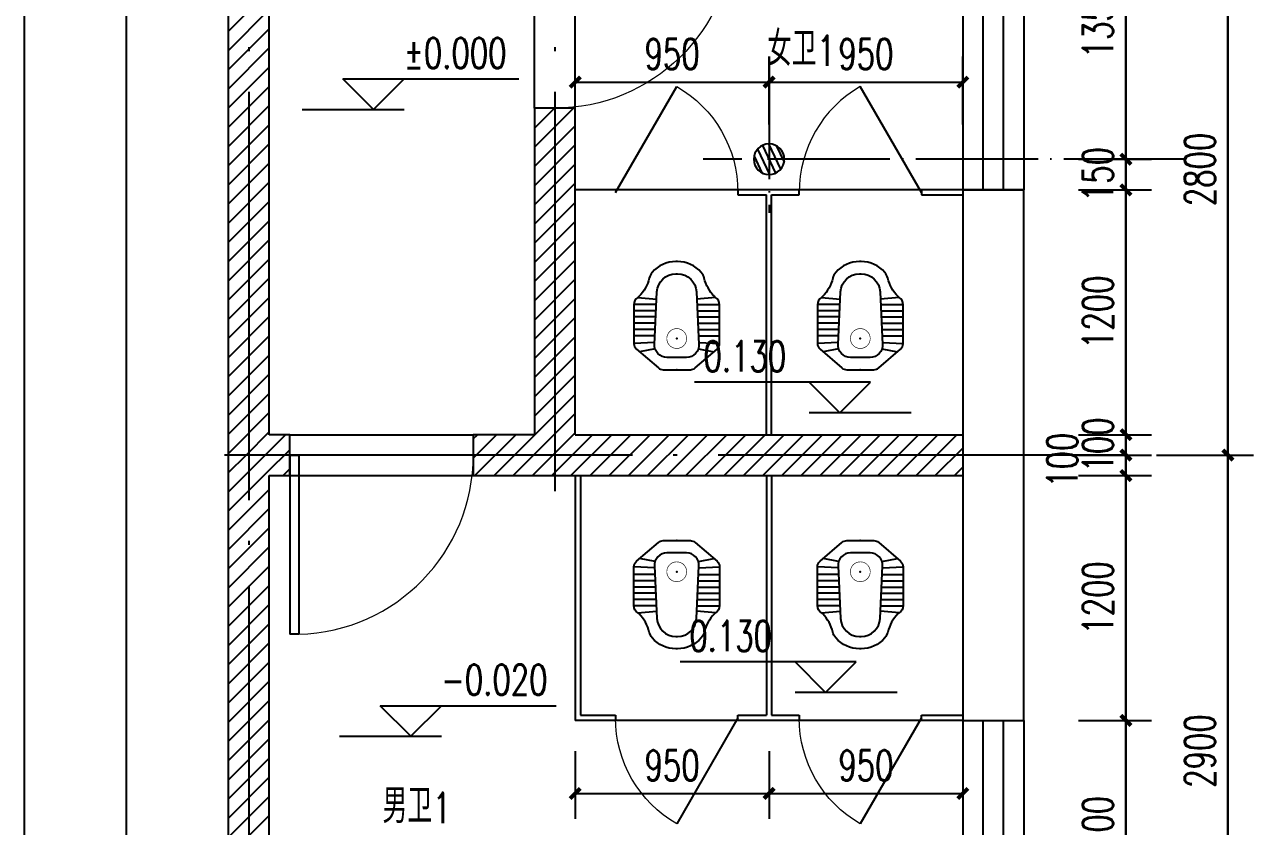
# Model space of a CAD drawing. Extents: x -275060 to -14507, y -783073 to -270523.
# Drawn here: x -188923 to -182898, y -761780 to -757850 of the extents above; entities that cross this region are included whole.
import ezdxf

# ---------------------------------------------------------------- set-up
doc = ezdxf.new("R2010")
doc.units = 0
doc.header["$LTSCALE"] = 1000
doc.header["$MEASUREMENT"] = 0
doc.linetypes.add('DOTE', pattern=[2.42, 2, -0.2, 0.02, -0.2])
doc.layers.get('Defpoints').update_dxf_attribs({"color": 252})
for name, color, linetype in [('07m', 36, 'Continuous'), ('A-Fur1(建筑厨卫洁具)', 136, 'Continuous'), ('A-Index(建筑索引线剖切号线)', 5, 'Continuous'), ('DIM_ELEV', 3, 'Continuous'), ('DIM_SYMB', 3, 'Continuous'), ('DOTE', 1, 'Continuous'), ('LVTRY', 6, 'Continuous'), ('PUB_DIM', 3, 'Continuous'), ('PUB_HATCH', 8, 'Continuous'), ('WALL', 7, 'Continuous'), ('WALL-MOVE', 6, 'Continuous'), ('WINDOW', 4, 'Continuous')]:
    doc.layers.add(name, color=color, linetype=linetype)
doc.styles.add('_TCH_DIM', font='SIMPLEX', dxfattribs={"bigfont": 'GBCBIG'})
doc.styles.add('_TCH_DIM_T3', font='SIMPLEX', dxfattribs={"width": 0.705882, "bigfont": 'GBCBIG'})
doc.dimstyles.new('_TCH_ARCH&&50', dxfattribs={"dimtxt": 148.75, "dimasz": 50, "dimexe": 125, "dimexo": 150, "dimgap": 63.125, "dimtad": 1, "dimdec": 0, "dimzin": 0, "dimdsep": 46, "dimtxsty": '_TCH_DIM_T3', "dimblk": 'ARCHTICK', "dimcen": 0.09, "dimclrt": 7, "dimazin": 2, "dimtfac": 1, "dimtdec": 0, "dimtix": 1, "dimtmove": 2, "dimatfit": 3, "dimfxl": 0, "dimtolj": 1, "dimtzin": 0, "dimarcsym": 0})
pattern_1 = [(45, (0, 47.75), (-47.022601, 47.022601), [])]

# ---------------------------------------------------------------- blocks, each defined once
blk = doc.blocks.new('$TCHSYS$APDOOR2D')
blk.add_line((0.5, 0), (0, 0.866))
at = {"lineweight": 13}
blk.add_arc((0.5, 0), 1, 120, 180, dxfattribs=at)
blk = doc.blocks.new('$lvtry$00000203')
at = {"color": 0}
for p, q in [((48.2, -60), (-48.2, -60)), ((-106.4, -102.8), (-181.9, -87.7)), ((106.4, -102.8), (181.9, -87.7)), ((-108.6, -133.5), (-210, -128)), ((-107.1, -165.6), (-210, -165.6)), ((-109.1, -123.9), (-97, -381.5)), ((97, -381.5), (109.1, -123.9)), ((107.1, -165.6), (210, -165.6)), ((108.6, -133.5), (210, -128)), ((-105.7, -196.5), (-210, -196.5)), ((-104.2, -227.4), (-210, -227.4)), ((104.2, -227.4), (210, -227.4)), ((105.7, -196.5), (210, -196.5)), ((-102.8, -258.3), (-210, -258.3)), ((-101.3, -289.2), (-210, -289.2)), ((101.3, -289.2), (210, -289.2)), ((102.8, -258.3), (210, -258.3)), ((-99.9, -320.1), (-210, -320.1)), ((-190.7, -354.4), (-98.7, -345.4)), ((190.7, -354.4), (98.7, -345.4)), ((99.9, -320.1), (210, -320.1)), ((-4.3, -470), (4.3, -470))]:
    blk.add_line(p, q, dxfattribs=at)
blk.add_lwpolyline([(184.4, -359.6, 0.139709), (134.8, -448, -0.12003), (120, -477, -0.218108), (4.3, -530), (-4.3, -530, -0.218108), (-120, -477, -0.12003), (-134.8, -448, 0.139709), (-184.4, -359.6, 0.046574), (-190.7, -354.4, -0.248797), (-210, -318.1), (-210, -128.3, -0.218491), (-197.5, -101.1), (-90.1, -8.7, -0.179479), (-66.7, 0), (66.7, 0, -0.179479), (90.1, -8.7), (197.5, -101.1, -0.218491), (210, -128.3), (210, -318.1, -0.248797), (190.7, -354.4, 0.046574)], format="xyb", close=True, dxfattribs=at)
at = {"color": 0, "const_width": 3}
blk.add_lwpolyline([(48.6, -152.7, 1), (-48.6, -152.7, 1)], format="xyb", close=True, dxfattribs=at)
at = {"color": 0}
for centre, radius, start, end in [((-48.2, -121), 61, 90, 182.693), ((48.2, -121), 61, 357.307, 90), ((-4.3, -377.2), 92.8, 182.693, 270), ((4.3, -377.2), 92.8, 270, 357.307)]:
    blk.add_arc(centre, radius, start, end, dxfattribs=at)
for p in [(0, 0), (0, -152.7)]:
    blk.add_point(p, dxfattribs=at)
blk = doc.blocks.new('_LV13')
at = {"color": 0}
for p, q in [((-0.495, 0.071), (-0.071, 0.495)), ((-0.465, -0.183), (0.183, 0.465)), ((-0.354, -0.354), (0.354, 0.354)), ((-0.183, -0.465), (0.465, 0.183)), ((0.071, -0.495), (0.495, -0.071))]:
    blk.add_line(p, q, dxfattribs=at)
blk.add_circle((0, 0), 0.5)
blk = doc.blocks.new('_ArchTick')
at = {"color": 0, "linetype": 'ByBlock', "const_width": 0.4}
blk.add_lwpolyline([(-0.5, -0.5), (0.5, 0.5)], dxfattribs=at)
blk = doc.blocks.new('*D53')
at = {"layer": 'Defpoints', "color": 0, "transparency": 16777216}
for p in [(-185272.6, -758132.3), (-186222.6, -758490.2), (-185272.6, -758490.2)]:
    blk.add_point(p, dxfattribs=at)
at = {"layer": 'PUB_DIM', "color": 0, "lineweight": -2, "transparency": 16777216}
for p, q in [((-186222.6, -758340.2), (-186222.6, -758007.3)), ((-185272.6, -758340.2), (-185272.6, -758007.3)), ((-186222.6, -758132.3), (-185272.6, -758132.3))]:
    blk.add_line(p, q, dxfattribs=at)
at = {"layer": 'PUB_DIM', "color": 0, "lineweight": -2, "transparency": 16777216, "xscale": 50, "yscale": 50, "zscale": 50, "rotation": 180}
blk.add_blockref('_ArchTick', (-186222.6, -758132.3), dxfattribs=at)
at = {"layer": 'PUB_DIM', "color": 0, "lineweight": -2, "transparency": 16777216, "xscale": 50, "yscale": 50, "zscale": 50}
blk.add_blockref('_ArchTick', (-185272.6, -758132.3), dxfattribs=at)
at = {"layer": 'PUB_DIM', "color": 7, "transparency": 16777216, "insert": (-185747.6, -757994.8), "char_height": 148.75, "attachment_point": 5, "style": '_TCH_DIM_T3'}
blk.add_mtext('\\A1;950', dxfattribs=at)
blk = doc.blocks.new('*D54')
at = {"layer": 'Defpoints', "color": 0, "transparency": 16777216}
for p in [(-184322.6, -758132.3), (-185272.6, -758490.2), (-184322.6, -758490.2)]:
    blk.add_point(p, dxfattribs=at)
at = {"layer": 'PUB_DIM', "color": 0, "lineweight": -2, "transparency": 16777216}
for p, q in [((-185272.6, -758340.2), (-185272.6, -758007.3)), ((-184322.6, -758340.2), (-184322.6, -758007.3)), ((-185272.6, -758132.3), (-184322.6, -758132.3))]:
    blk.add_line(p, q, dxfattribs=at)
at = {"layer": 'PUB_DIM', "color": 0, "lineweight": -2, "transparency": 16777216, "xscale": 50, "yscale": 50, "zscale": 50, "rotation": 180}
blk.add_blockref('_ArchTick', (-185272.6, -758132.3), dxfattribs=at)
at = {"layer": 'PUB_DIM', "color": 0, "lineweight": -2, "transparency": 16777216, "xscale": 50, "yscale": 50, "zscale": 50}
blk.add_blockref('_ArchTick', (-184322.6, -758132.3), dxfattribs=at)
at = {"layer": 'PUB_DIM', "color": 7, "transparency": 16777216, "insert": (-184797.6, -757994.8), "char_height": 148.75, "attachment_point": 5, "style": '_TCH_DIM_T3'}
blk.add_mtext('\\A1;950', dxfattribs=at)
blk = doc.blocks.new('*D55')
at = {"layer": 'Defpoints', "color": 0, "transparency": 16777216}
for p in [(-186222.6, -761260.2), (-185272.6, -761260.2), (-185272.6, -761618.2)]:
    blk.add_point(p, dxfattribs=at)
at = {"layer": 'PUB_DIM', "color": 0, "lineweight": -2, "transparency": 16777216}
for p, q in [((-186222.6, -761410.2), (-186222.6, -761743.2)), ((-185272.6, -761410.2), (-185272.6, -761743.2)), ((-186222.6, -761618.2), (-185272.6, -761618.2))]:
    blk.add_line(p, q, dxfattribs=at)
at = {"layer": 'PUB_DIM', "color": 0, "lineweight": -2, "transparency": 16777216, "xscale": 50, "yscale": 50, "zscale": 50, "rotation": 180}
blk.add_blockref('_ArchTick', (-186222.6, -761618.2), dxfattribs=at)
at = {"layer": 'PUB_DIM', "color": 0, "lineweight": -2, "transparency": 16777216, "xscale": 50, "yscale": 50, "zscale": 50}
blk.add_blockref('_ArchTick', (-185272.6, -761618.2), dxfattribs=at)
at = {"layer": 'PUB_DIM', "color": 7, "transparency": 16777216, "insert": (-185747.6, -761480.7), "char_height": 148.75, "attachment_point": 5, "style": '_TCH_DIM_T3'}
blk.add_mtext('\\A1;950', dxfattribs=at)
blk = doc.blocks.new('*D56')
at = {"layer": 'Defpoints', "color": 0, "transparency": 16777216}
for p in [(-185272.6, -761260.2), (-184322.6, -761260.2), (-184322.6, -761618.2)]:
    blk.add_point(p, dxfattribs=at)
at = {"layer": 'PUB_DIM', "color": 0, "lineweight": -2, "transparency": 16777216}
for p, q in [((-185272.6, -761410.2), (-185272.6, -761743.2)), ((-184322.6, -761410.2), (-184322.6, -761743.2)), ((-185272.6, -761618.2), (-184322.6, -761618.2))]:
    blk.add_line(p, q, dxfattribs=at)
at = {"layer": 'PUB_DIM', "color": 0, "lineweight": -2, "transparency": 16777216, "xscale": 50, "yscale": 50, "zscale": 50, "rotation": 180}
blk.add_blockref('_ArchTick', (-185272.6, -761618.2), dxfattribs=at)
at = {"layer": 'PUB_DIM', "color": 0, "lineweight": -2, "transparency": 16777216, "xscale": 50, "yscale": 50, "zscale": 50}
blk.add_blockref('_ArchTick', (-184322.6, -761618.2), dxfattribs=at)
at = {"layer": 'PUB_DIM', "color": 7, "transparency": 16777216, "insert": (-184797.6, -761480.7), "char_height": 148.75, "attachment_point": 5, "style": '_TCH_DIM_T3'}
blk.add_mtext('\\A1;950', dxfattribs=at)
blk = doc.blocks.new('*D60')
at = {"layer": 'Defpoints', "color": 0, "transparency": 16777216}
for p in [(-183904.6, -757160.2), (-183522.6, -757160.2), (-183904.6, -758510.2)]:
    blk.add_point(p, dxfattribs=at)
at = {"layer": 'PUB_DIM', "color": 0, "lineweight": -2, "transparency": 16777216}
for p, q in [((-183754.6, -757160.2), (-183397.6, -757160.2)), ((-183522.6, -758510.2), (-183522.6, -757160.2)), ((-183754.6, -758510.2), (-183397.6, -758510.2))]:
    blk.add_line(p, q, dxfattribs=at)
at = {"layer": 'PUB_DIM', "color": 0, "lineweight": -2, "transparency": 16777216, "xscale": 50, "yscale": 50, "zscale": 50}
for p, rotation in [((-183522.6, -757160.2), 90), ((-183522.6, -758510.2), 270)]:
    blk.add_blockref('_ArchTick', p, dxfattribs=dict(at, rotation=rotation))
at = {"layer": 'PUB_DIM', "color": 7, "transparency": 16777216, "insert": (-183660.1, -757835.2), "char_height": 148.75, "attachment_point": 5, "rotation": 90, "style": '_TCH_DIM_T3'}
blk.add_mtext('\\A1;1350', dxfattribs=at)
blk = doc.blocks.new('*D61')
at = {"layer": 'Defpoints', "color": 0, "transparency": 16777216}
for p in [(-183904.6, -758510.2), (-183522.6, -758510.2), (-183904.6, -758660.2)]:
    blk.add_point(p, dxfattribs=at)
at = {"layer": 'PUB_DIM', "color": 0, "lineweight": -2, "transparency": 16777216}
for p, q in [((-183522.6, -758510.2), (-183522.6, -758460.2)), ((-183754.6, -758510.2), (-183397.6, -758510.2)), ((-183522.6, -758660.2), (-183522.6, -758510.2)), ((-183754.6, -758660.2), (-183397.6, -758660.2)), ((-183522.6, -758660.2), (-183522.6, -758710.2))]:
    blk.add_line(p, q, dxfattribs=at)
at = {"layer": 'PUB_DIM', "color": 0, "lineweight": -2, "transparency": 16777216, "xscale": 50, "yscale": 50, "zscale": 50}
for p, rotation in [((-183522.6, -758510.2), 270), ((-183522.6, -758660.2), 90)]:
    blk.add_blockref('_ArchTick', p, dxfattribs=dict(at, rotation=rotation))
at = {"layer": 'PUB_DIM', "color": 7, "transparency": 16777216, "insert": (-183660.1, -758585.2), "char_height": 148.75, "attachment_point": 5, "rotation": 90, "style": '_TCH_DIM_T3'}
blk.add_mtext('\\A1;150', dxfattribs=at)
blk = doc.blocks.new('*D62')
at = {"layer": 'Defpoints', "color": 0, "transparency": 16777216}
for p in [(-183904.6, -758660.2), (-183522.6, -758660.2), (-183904.6, -759860.2)]:
    blk.add_point(p, dxfattribs=at)
at = {"layer": 'PUB_DIM', "color": 0, "lineweight": -2, "transparency": 16777216}
for p, q in [((-183754.6, -758660.2), (-183397.6, -758660.2)), ((-183522.6, -759860.2), (-183522.6, -758660.2)), ((-183754.6, -759860.2), (-183397.6, -759860.2))]:
    blk.add_line(p, q, dxfattribs=at)
at = {"layer": 'PUB_DIM', "color": 0, "lineweight": -2, "transparency": 16777216, "xscale": 50, "yscale": 50, "zscale": 50}
for p, rotation in [((-183522.6, -758660.2), 90), ((-183522.6, -759860.2), 270)]:
    blk.add_blockref('_ArchTick', p, dxfattribs=dict(at, rotation=rotation))
at = {"layer": 'PUB_DIM', "color": 7, "transparency": 16777216, "insert": (-183660.1, -759260.2), "char_height": 148.75, "attachment_point": 5, "rotation": 90, "style": '_TCH_DIM_T3'}
blk.add_mtext('\\A1;1200', dxfattribs=at)
blk = doc.blocks.new('*D63')
at = {"layer": 'Defpoints', "color": 0, "transparency": 16777216}
for p in [(-183904.6, -759860.2), (-183522.6, -759860.2), (-183904.6, -759960.2)]:
    blk.add_point(p, dxfattribs=at)
at = {"layer": 'PUB_DIM', "color": 0, "lineweight": -2, "transparency": 16777216}
for p, q in [((-183522.6, -759860.2), (-183522.6, -759810.2)), ((-183754.6, -759860.2), (-183397.6, -759860.2)), ((-183522.6, -759960.2), (-183522.6, -759860.2)), ((-183754.6, -759960.2), (-183397.6, -759960.2)), ((-183522.6, -759960.2), (-183522.6, -760010.2))]:
    blk.add_line(p, q, dxfattribs=at)
at = {"layer": 'PUB_DIM', "color": 0, "lineweight": -2, "transparency": 16777216, "xscale": 50, "yscale": 50, "zscale": 50}
for p, rotation in [((-183522.6, -759860.2), 270), ((-183522.6, -759960.2), 90)]:
    blk.add_blockref('_ArchTick', p, dxfattribs=dict(at, rotation=rotation))
at = {"layer": 'PUB_DIM', "color": 7, "transparency": 16777216, "insert": (-183660.1, -759910.2), "char_height": 148.75, "attachment_point": 5, "rotation": 90, "style": '_TCH_DIM_T3'}
blk.add_mtext('\\A1;100', dxfattribs=at)
blk = doc.blocks.new('*D64')
at = {"layer": 'Defpoints', "color": 0, "transparency": 16777216}
for p in [(-183904.6, -759960.2), (-183522.6, -759960.2), (-183904.6, -760060.2)]:
    blk.add_point(p, dxfattribs=at)
at = {"layer": 'PUB_DIM', "color": 0, "lineweight": -2, "transparency": 16777216}
for p, q in [((-183522.6, -759960.2), (-183522.6, -759910.2)), ((-183754.6, -759960.2), (-183397.6, -759960.2)), ((-183522.6, -760060.2), (-183522.6, -759960.2)), ((-183754.6, -760060.2), (-183397.6, -760060.2)), ((-183522.6, -760060.2), (-183522.6, -760110.2))]:
    blk.add_line(p, q, dxfattribs=at)
at = {"layer": 'PUB_DIM', "color": 0, "lineweight": -2, "transparency": 16777216, "xscale": 50, "yscale": 50, "zscale": 50}
for p, rotation in [((-183522.6, -759960.2), 270), ((-183522.6, -760060.2), 90)]:
    blk.add_blockref('_ArchTick', p, dxfattribs=dict(at, rotation=rotation))
at = {"layer": 'PUB_DIM', "color": 7, "transparency": 16777216, "insert": (-183835.1, -759985.2), "char_height": 148.75, "attachment_point": 5, "rotation": 90, "style": '_TCH_DIM_T3'}
blk.add_mtext('\\A1;100', dxfattribs=at)
blk = doc.blocks.new('*D65')
at = {"layer": 'Defpoints', "color": 0, "transparency": 16777216}
for p in [(-183904.6, -760060.2), (-183522.6, -760060.2), (-183904.6, -761260.2)]:
    blk.add_point(p, dxfattribs=at)
at = {"layer": 'PUB_DIM', "color": 0, "lineweight": -2, "transparency": 16777216}
for p, q in [((-183754.6, -760060.2), (-183397.6, -760060.2)), ((-183522.6, -761260.2), (-183522.6, -760060.2)), ((-183754.6, -761260.2), (-183397.6, -761260.2))]:
    blk.add_line(p, q, dxfattribs=at)
at = {"layer": 'PUB_DIM', "color": 0, "lineweight": -2, "transparency": 16777216, "xscale": 50, "yscale": 50, "zscale": 50}
for p, rotation in [((-183522.6, -760060.2), 90), ((-183522.6, -761260.2), 270)]:
    blk.add_blockref('_ArchTick', p, dxfattribs=dict(at, rotation=rotation))
at = {"layer": 'PUB_DIM', "color": 7, "transparency": 16777216, "insert": (-183660.1, -760660.2), "char_height": 148.75, "attachment_point": 5, "rotation": 90, "style": '_TCH_DIM_T3'}
blk.add_mtext('\\A1;1200', dxfattribs=at)
blk = doc.blocks.new('*D66')
at = {"layer": 'Defpoints', "color": 0, "transparency": 16777216}
for p in [(-183904.6, -761260.2), (-183522.6, -761260.2), (-183904.6, -762360.2)]:
    blk.add_point(p, dxfattribs=at)
at = {"layer": 'PUB_DIM', "color": 0, "lineweight": -2, "transparency": 16777216}
for p, q in [((-183754.6, -761260.2), (-183397.6, -761260.2)), ((-183522.6, -762360.2), (-183522.6, -761260.2)), ((-183754.6, -762360.2), (-183397.6, -762360.2))]:
    blk.add_line(p, q, dxfattribs=at)
at = {"layer": 'PUB_DIM', "color": 0, "lineweight": -2, "transparency": 16777216, "xscale": 50, "yscale": 50, "zscale": 50}
for p, rotation in [((-183522.6, -761260.2), 90), ((-183522.6, -762360.2), 270)]:
    blk.add_blockref('_ArchTick', p, dxfattribs=dict(at, rotation=rotation))
at = {"layer": 'PUB_DIM', "color": 7, "transparency": 16777216, "insert": (-183660.1, -761810.2), "char_height": 148.75, "attachment_point": 5, "rotation": 90, "style": '_TCH_DIM_T3'}
blk.add_mtext('\\A1;1100', dxfattribs=at)
blk = doc.blocks.new('*D69')
at = {"layer": 'Defpoints', "color": 0, "transparency": 16777216}
for p in [(-183522.6, -757160.2), (-183022.6, -757160.2), (-183522.6, -759960.2)]:
    blk.add_point(p, dxfattribs=at)
at = {"layer": 'PUB_DIM', "color": 0, "lineweight": -2, "transparency": 16777216}
for p, q in [((-183372.6, -757160.2), (-182897.6, -757160.2)), ((-183022.6, -759960.2), (-183022.6, -757160.2)), ((-183372.6, -759960.2), (-182897.6, -759960.2))]:
    blk.add_line(p, q, dxfattribs=at)
at = {"layer": 'PUB_DIM', "color": 0, "lineweight": -2, "transparency": 16777216, "xscale": 50, "yscale": 50, "zscale": 50}
for p, rotation in [((-183022.6, -757160.2), 90), ((-183022.6, -759960.2), 270)]:
    blk.add_blockref('_ArchTick', p, dxfattribs=dict(at, rotation=rotation))
at = {"layer": 'PUB_DIM', "color": 7, "transparency": 16777216, "insert": (-183160.1, -758560.2), "char_height": 148.75, "attachment_point": 5, "rotation": 90, "style": '_TCH_DIM_T3'}
blk.add_mtext('\\A1;2800', dxfattribs=at)
blk = doc.blocks.new('*D70')
at = {"layer": 'Defpoints', "color": 0, "transparency": 16777216}
for p in [(-183522.6, -759960.2), (-183022.6, -759960.2), (-183522.6, -762860.2)]:
    blk.add_point(p, dxfattribs=at)
at = {"layer": 'PUB_DIM', "color": 0, "lineweight": -2, "transparency": 16777216}
for p, q in [((-183372.6, -759960.2), (-182897.6, -759960.2)), ((-183022.6, -762860.2), (-183022.6, -759960.2)), ((-183372.6, -762860.2), (-182897.6, -762860.2))]:
    blk.add_line(p, q, dxfattribs=at)
at = {"layer": 'PUB_DIM', "color": 0, "lineweight": -2, "transparency": 16777216, "xscale": 50, "yscale": 50, "zscale": 50}
for p, rotation in [((-183022.6, -759960.2), 90), ((-183022.6, -762860.2), 270)]:
    blk.add_blockref('_ArchTick', p, dxfattribs=dict(at, rotation=rotation))
at = {"layer": 'PUB_DIM', "color": 7, "transparency": 16777216, "insert": (-183160.1, -761410.2), "char_height": 148.75, "attachment_point": 5, "rotation": 90, "style": '_TCH_DIM_T3'}
blk.add_mtext('\\A1;2900', dxfattribs=at)
blk = doc.blocks.new('$TCHSYS$WIN2D')
for p, q in [((-0.5, 0.5), (0.5, 0.5)), ((-0.5, 0.5), (-0.5, -0.5)), ((0.5, 0.5), (0.5, -0.5)), ((0.5, 0.1667), (-0.5, 0.1667)), ((0.5, -0.1667), (-0.5, -0.1667)), ((-0.5, -0.5), (0.5, -0.5))]:
    blk.add_line(p, q)
blk = doc.blocks.new('$DorLib2D$00000001')
for p, q in [((0.45, 0.975), (0.5, 0.975)), ((0.45, 0), (0.45, 0.975)), ((0.5, 0), (0.5, 0.975)), ((0.5, 0), (0.45, 0))]:
    blk.add_line(p, q)
at = {"lineweight": 13}
blk.add_arc((0.475, 0), 0.975, 91.46928, 180, dxfattribs=at)

msp = doc.modelspace()

# ---------------------------------------------------------------- hatches: boundary and pattern name
at = {"layer": 'PUB_HATCH'}
h = msp.add_hatch(dxfattribs=at)
h.set_pattern_fill('普通砖', color=256, scale=50, style=0)
h.set_pattern_definition(pattern_1)
h.paths.add_polyline_path([(-187789.3, -759960.2), (-187722.6, -759860.2), (-187722.6, -756260.2), (-187922.6, -756260.2), (-187922.6, -759960.2)])
h = msp.add_hatch(dxfattribs=at)
h.set_pattern_fill('普通砖', color=256, scale=50, style=0)
h.set_pattern_definition(pattern_1)
h.paths.add_polyline_path([(-186222.6, -759860.2), (-186222.6, -758260.2), (-186422.6, -758260.2), (-186422.6, -759860.2), (-186322.6, -759926.9)])
h = msp.add_hatch(dxfattribs=at)
h.set_pattern_fill('普通砖', color=256, scale=50, style=0)
h.set_pattern_definition(pattern_1)
h.paths.add_polyline_path([(-187722.6, -760060.2), (-187622.6, -760060.2), (-187622.6, -759860.2), (-187722.6, -759860.2), (-187789.3, -759960.2)])
h = msp.add_hatch(dxfattribs=at)
h.set_pattern_fill('普通砖', color=256, scale=50, style=0)
h.set_pattern_definition(pattern_1)
h.paths.add_polyline_path([(-186422.6, -759860.2), (-186722.6, -759860.2), (-186722.6, -760060.2), (-186322.6, -760060.2), (-186322.6, -759926.9)])
h = msp.add_hatch(dxfattribs=at)
h.set_pattern_fill('普通砖', color=256, scale=50, style=0)
h.set_pattern_definition(pattern_1)
h.paths.add_polyline_path([(-186322.6, -759926.9), (-186322.6, -760060.2), (-184322.6, -760060.2), (-184322.6, -759860.2), (-186222.6, -759860.2)])
h = msp.add_hatch(dxfattribs=at)
h.set_pattern_fill('普通砖', color=256, scale=50, style=0)
h.set_pattern_definition(pattern_1)
h.paths.add_polyline_path([(-187922.6, -762860.2), (-187722.6, -762860.2), (-187722.6, -760060.2), (-187789.3, -759960.2), (-187922.6, -759960.2)])

# ---------------------------------------------------------------- linework, layer by layer
at = {"layer": 'A-Fur1(建筑厨卫洁具)'}
for p, q in [((-184322.6, -758660.2), (-186222.6, -758660.2)), ((-185425.1, -758660.2), (-185425.1, -758685.2)), ((-185125.1, -758685.2), (-185125.1, -758660.2)), ((-184525.1, -758660.2), (-184525.1, -758685.2)), ((-185425.1, -758685.2), (-185285.1, -758685.2)), ((-185285.1, -759860.2), (-185285.1, -758685.2)), ((-185260.1, -759860.2), (-185260.1, -758685.2)), ((-185260.1, -758685.2), (-185125.1, -758685.2)), ((-184525.1, -758685.2), (-184322.6, -758685.2)), ((-186222.6, -760060.2), (-186222.6, -761260.2)), ((-186197.6, -760060.2), (-186197.6, -761235.2)), ((-185285.1, -760060.2), (-185285.1, -761235.2)), ((-185260.1, -760060.2), (-185260.1, -761235.2)), ((-186197.6, -761235.2), (-186025.1, -761235.2)), ((-186025.1, -761235.2), (-186025.1, -761260.2)), ((-185425.1, -761260.2), (-185425.1, -761235.2)), ((-185425.1, -761235.2), (-185285.1, -761235.2)), ((-185260.1, -761235.2), (-185125.1, -761235.2)), ((-185125.1, -761235.2), (-185125.1, -761260.2)), ((-184525.1, -761260.2), (-184525.1, -761235.2)), ((-184525.1, -761235.2), (-184322.6, -761235.2)), ((-184322.6, -761260.2), (-186222.6, -761260.2))]:
    msp.add_line(p, q, dxfattribs=at)
at = {"layer": 'A-Index(建筑索引线剖切号线)', "linetype": 'DOTE', "ltscale": 0.3}
for p, q in [((-185272.6, -758007.3), (-185272.6, -758772.7)), ((-183227.6, -758510.2), (-185595.8, -758510.2))]:
    msp.add_line(p, q, dxfattribs=at)
at = {"layer": 'DIM_ELEV'}
for p, q in [((-187211.6, -758266.9), (-187361.6, -758116.9)), ((-187361.6, -758116.9), (-186498.6, -758116.9)), ((-187211.6, -758266.9), (-187061.6, -758116.9)), ((-187561.6, -758266.9), (-187061.6, -758266.9)), ((-184775.6, -759602.7), (-185638.6, -759602.7)), ((-184925.6, -759752.7), (-185075.6, -759602.7)), ((-184925.6, -759752.7), (-184775.6, -759602.7)), ((-184575.6, -759752.7), (-185075.6, -759752.7)), ((-184845.1, -760973.2), (-185708.1, -760973.2)), ((-184995.1, -761123.2), (-185145.1, -760973.2)), ((-184995.1, -761123.2), (-184845.1, -760973.2)), ((-184645.1, -761123.2), (-185145.1, -761123.2)), ((-187028.9, -761337.9), (-187178.9, -761187.9)), ((-187178.9, -761187.9), (-186315.9, -761187.9)), ((-187028.9, -761337.9), (-186878.9, -761187.9)), ((-187378.9, -761337.9), (-186878.9, -761337.9))]:
    msp.add_line(p, q, dxfattribs=at)
at = {"layer": 'DIM_SYMB'}
msp.add_lwpolyline([(-185820.2, -757465.4, 0, 0, 0), (-185538, -757880.4, 40, 0, 0), (-185453.6, -758004.4, 0, 0, 0)], format="xyseb", dxfattribs=at)
at = {"layer": 'DOTE', "color": 1, "linetype": 'DOTE'}
for p, q in [((-187822.6, -755760.2), (-187822.6, -763660.2)), ((-186322.6, -755760.2), (-186322.6, -760136.5)), ((-184322.6, -755760.2), (-184322.6, -763660.2)), ((-183522.6, -759960.2), (-188052.1, -759960.2))]:
    msp.add_line(p, q, dxfattribs=at)
at = {"layer": 'PUB_HATCH'}
for points in [[(-188922.6, -755260.2), (-183022.6, -755260.2), (-183022.6, -764160.2), (-188922.6, -764160.2)], [(-188422.6, -755760.2), (-183522.6, -755760.2), (-183522.6, -763660.2), (-188422.6, -763660.2)]]:
    msp.add_lwpolyline(points, close=True, dxfattribs=at)
at = {"layer": 'WALL'}
for p, q in [((-187922.6, -759960.2), (-187922.6, -756260.2)), ((-187722.6, -759860.2), (-187722.6, -756260.2)), ((-186222.6, -758260.2), (-186422.6, -758260.2)), ((-186422.6, -758260.2), (-186422.6, -759860.2)), ((-186222.6, -759860.2), (-186222.6, -758260.2)), ((-187622.6, -759860.2), (-187722.6, -759860.2)), ((-187622.6, -760060.2), (-187622.6, -759860.2)), ((-186422.6, -759860.2), (-186722.6, -759860.2)), ((-186722.6, -759860.2), (-186722.6, -760060.2)), ((-186222.6, -759860.2), (-184322.6, -759860.2)), ((-187922.6, -762860.2), (-187922.6, -759960.2)), ((-187722.6, -760060.2), (-187622.6, -760060.2)), ((-187722.6, -762860.2), (-187722.6, -760060.2)), ((-186722.6, -760060.2), (-186322.6, -760060.2)), ((-186322.6, -760060.2), (-184322.6, -760060.2))]:
    msp.add_line(p, q, dxfattribs=at)
at = {"layer": 'WALL-MOVE'}
for p, q in [((-184022.6, -758660.2), (-184322.6, -758660.2)), ((-184322.6, -758660.2), (-184322.6, -759960.2)), ((-184022.6, -759960.2), (-184022.6, -758660.2)), ((-184322.6, -759960.2), (-184322.6, -761260.2)), ((-184022.6, -761260.2), (-184022.6, -759960.2)), ((-184322.6, -761260.2), (-184022.6, -761260.2))]:
    msp.add_line(p, q, dxfattribs=at)
at = {"layer": 'WINDOW'}
for p, q in [((-186422.6, -758260.2), (-186422.6, -757360.2)), ((-186222.6, -758260.2), (-186222.6, -757360.2)), ((-187622.6, -759860.2), (-186722.6, -759860.2)), ((-187622.6, -760060.2), (-186722.6, -760060.2))]:
    msp.add_line(p, q, dxfattribs=at)

# ---------------------------------------------------------------- block references
at = {"layer": 'A-Fur1(建筑厨卫洁具)', "yscale": -600, "zscale": 25, "rotation": 180}
for p, xscale in [((-185725.1, -758672.7), 600), ((-184825.1, -758672.7), -600)]:
    msp.add_blockref('$TCHSYS$APDOOR2D', p, dxfattribs=dict(at, xscale=xscale))
at = {"layer": 'A-Fur1(建筑厨卫洁具)', "xscale": -1, "rotation": 180}
for p in [(-185725.1, -759541.5), (-184825.1, -759541.5)]:
    msp.add_blockref('$lvtry$00000203', p, dxfattribs=at)
at = {"layer": 'A-Fur1(建筑厨卫洁具)'}
for p in [(-185725.1, -760379), (-184825.1, -760379)]:
    msp.add_blockref('$lvtry$00000203', p, dxfattribs=at)
at = {"layer": 'A-Fur1(建筑厨卫洁具)', "xscale": 600, "yscale": -600, "zscale": 25}
for p in [(-185725.1, -761247.7), (-184825.1, -761247.7)]:
    msp.add_blockref('$TCHSYS$APDOOR2D', p, dxfattribs=at)
at = {"layer": 'LVTRY', "xscale": -150.0000000000398, "yscale": 150, "zscale": 150.0000000000398, "rotation": 160.6727995372297}
msp.add_blockref('_LV13', (-185272.6, -758510.2), dxfattribs=at)
at = {"layer": 'WINDOW'}
for name, p, xscale, yscale, zscale, rotation in [('$DorLib2D$00000001', (-186322.6, -757810.2), 900, -900, 900, 89.99999999652678), ('$TCHSYS$WIN2D', (-184172.6, -758060.2), -1200, 300, -1200, 89.99999998596181), ('$DorLib2D$00000001', (-187172.6, -759960.2), -900, -900, -900, 359.9999999964871), ('$TCHSYS$WIN2D', (-184172.6, -761860.2), -1200, 300, -1200, 89.99999998544139)]:
    msp.add_blockref(name, p, dxfattribs=dict(at, xscale=xscale, yscale=yscale, zscale=zscale, rotation=rotation))

# ---------------------------------------------------------------- texts
at = {"layer": '07m', "color": 2, "style": '_TCH_DIM'}
for s, p in [('女卫', (-185282.4, -758052.9)), ('男卫', (-187167.7, -761763.2))]:
    msp.add_text(s, height=168.79, dxfattribs=at).set_placement(p)
at = {"layer": '07m', "color": 2, "style": '_TCH_DIM', "width": 0.705882}
for p in [(-185036.7, -758052.9), (-186922, -761763.2)]:
    msp.add_text('1', height=148.8, dxfattribs=at).set_placement(p)
at = {"layer": 'DIM_ELEV', "color": 7, "style": '_TCH_DIM', "width": 0.705882}
for s, p in [('%%P0.000', (-187063.6, -758064.4)), ('0.130', (-185593.6, -759550.2)), ('0.130', (-185663.1, -760920.7)), ('-0.020', (-186880.9, -761135.4))]:
    msp.add_text(s, height=148.75, dxfattribs=at).set_placement(p)

# ---------------------------------------------------------------- dimensions: what is measured, and where the dimension line sits
at = {"layer": 'PUB_DIM'}
for p1, p2, distance, picture, middle in [((-183904.6, -758510.2), (-183904.6, -757160.2), -382, '*D60', (-183660.1, -757835.2)), ((-183522.6, -759960.2), (-183522.6, -757160.2), -500, '*D69', (-183160.1, -758560.2)), ((-186222.6, -758490.2), (-185272.6, -758490.2), 358, '*D53', (-185747.6, -757994.8)), ((-185272.6, -758490.2), (-184322.6, -758490.2), 358, '*D54', (-184797.6, -757994.8)), ((-183904.6, -758660.2), (-183904.6, -758510.2), -382, '*D61', (-183660.1, -758585.2)), ((-183904.6, -759860.2), (-183904.6, -758660.2), -382, '*D62', (-183660.1, -759260.2)), ((-183904.6, -759960.2), (-183904.6, -759860.2), -382, '*D63', (-183660.1, -759910.2)), ((-183522.6, -762860.2), (-183522.6, -759960.2), -500, '*D70', (-183160.1, -761410.2)), ((-183904.6, -761260.2), (-183904.6, -760060.2), -382, '*D65', (-183660.1, -760660.2)), ((-183904.6, -762360.2), (-183904.6, -761260.2), -382, '*D66', (-183660.1, -761810.2)), ((-186222.6, -761260.2), (-185272.6, -761260.2), -358, '*D55', (-185747.6, -761480.7)), ((-185272.6, -761260.2), (-184322.6, -761260.2), -358, '*D56', (-184797.6, -761480.7))]:
    dim = msp.add_aligned_dim(p1=p1, p2=p2, distance=distance, dimstyle='_TCH_ARCH&&50', dxfattribs=at)
    dim.commit()
    dim.dimension.update_dxf_attribs({"geometry": picture, "text_midpoint": middle})
dim = msp.add_linear_dim(base=(-183522.6, -759960.2), p1=(-183904.6, -760060.2), p2=(-183904.6, -759960.2), angle=90, dimstyle='_TCH_ARCH&&50', dxfattribs=at)
dim.commit()
dim.dimension.update_dxf_attribs({"geometry": '*D64', "text_midpoint": (-183835.1, -759985.2), "dimtype": 129})

doc.saveas('drawing.dxf')
